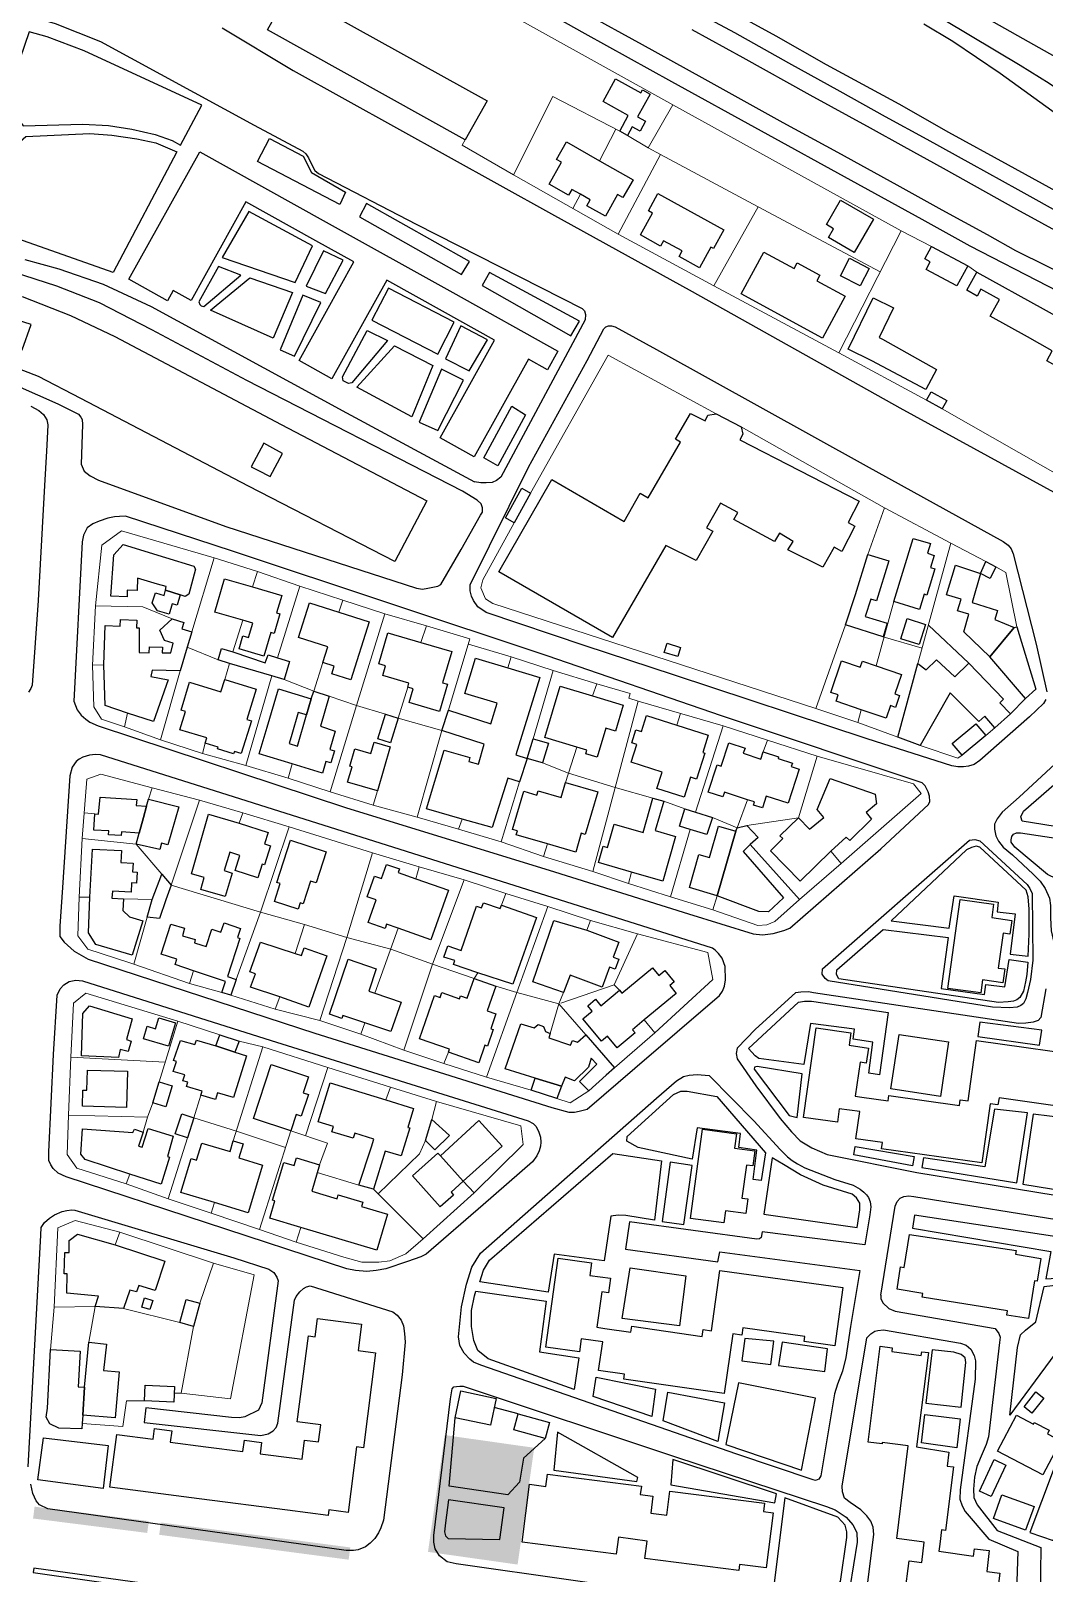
# Model space of a CAD drawing. Header units: metres. Extents: x -1319 to 2200, y -1209 to 1268.
# Drawn here: x 44.5 to 317.3, y -768.4 to -353.3 of the extents above; entities that cross this region are included whole.
import ezdxf

# ---------------------------------------------------------------- set-up
doc = ezdxf.new("R2010")
doc.units = ezdxf.units.M
for name, color, linetype, lineweight, true_color in [('CALE_FERATA', 7, 'Continuous', 25, 0xa7b2b0), ('CLADIRI_CONTUR', 7, 'Continuous', 25, 0x4b5962), ('PARCELE_CONTUR', 7, 'Continuous', 13, 0xb58c63), ('PAVAJ', 7, 'Continuous', 25, 0xd1d6d2), ('STRAZI', 7, 'Continuous', 25, 0xc4cccb), ('VERDE_PLIN', 7, 'Continuous', 25, 0x286847)]:
    doc.layers.add(name, color=color, linetype=linetype, lineweight=lineweight, true_color=true_color)

msp = doc.modelspace()

# ---------------------------------------------------------------- hatches: boundary and pattern name
at = {"layer": 'VERDE_PLIN'}
h = msp.add_hatch(color=256, dxfattribs=at)
h.dxf.hatch_style = 1
h.paths.add_polyline_path([(155.89, -731.28), (151.4, -762.72), (175.52, -766.13), (180, -734.7), (155.89, -731.28)])
h = msp.add_hatch(color=256, dxfattribs=at)
h.dxf.hatch_style = 1
h.paths.add_polyline_path([(45.49, -750.54), (45.08, -753.73), (75.82, -757.62), (76.23, -754.43), (45.49, -750.54)])
h = msp.add_hatch(color=256, dxfattribs=at)
h.dxf.hatch_style = 1
h.paths.add_polyline_path([(79.48, -754.8), (79.04, -758.12), (130.04, -764.82), (130.48, -761.52), (79.48, -754.8)])

# ---------------------------------------------------------------- linework, layer by layer
at = {"layer": 'CALE_FERATA'}
for points in [[(31.68, -213.83), (49.48, -223.5), (60.18, -229.14), (73.07, -235.59), (97.46, -247.46), (124.94, -260.28), (136.84, -265.88), (148.82, -271.81), (161.01, -278.08), (173.5, -284.78), (184.57, -290.9), (197.5, -298.19), (232.55, -317.67), (251.27, -327.97), (271.16, -339.17), (290.57, -350.46), (310.86, -362.54), (318.63, -367.38), (328.92, -374.48), (344.38, -385.25), (351.26, -389.65), (361.23, -395.8), (380.52, -406.53)], [(171.64, -341.7), (193.61, -354.01), (216.91, -366.98), (265.26, -393.49), (284.31, -404.04), (297.27, -411.22), (318.15, -421.92), (328.77, -427.41), (340.31, -432.91), (349.76, -437.37), (364.49, -444.22), (380.67, -451.73), (402.65, -461.99), (418.95, -469.17), (431.48, -474.77), (445.69, -480.82), (453.75, -484.33), (464.04, -488.62), (473.56, -492.98)], [(219.95, -340.86), (245, -354.67), (258.59, -362.36), (278.12, -372.98), (291.56, -380.56), (307.56, -389.43), (323.09, -397.96), (334.74, -404.74), (340.75, -408.22), (344.67, -410.64), (351.59, -415.25), (358.37, -420.12), (363.09, -423.75), (369.54, -428.22), (374.67, -431.62), (383.53, -436.83), (391.85, -441.51), (408.29, -450.41), (413.24, -453.16), (417.82, -455.73), (429.7, -462.78)], [(193.32, -348.37), (209.03, -357.01), (225.15, -365.91), (246.94, -377.96), (261.6, -386.02), (277.64, -394.78), (289.76, -401.52), (301.92, -408.18), (309.54, -412.43), (326.57, -420.93), (340.27, -427.89), (355.33, -435.1), (367.45, -440.78), (381.7, -446.83), (391.48, -451), (407.67, -457.92), (415.29, -461.07), (420.38, -463.34), (431.95, -468.58)], [(219.47, -346.06), (233.9, -353.79), (248.48, -361.96), (262.26, -369.58), (274.45, -376.35), (285.7, -382.47), (297.57, -389.03), (310.17, -396.06), (322.95, -403.16), (334.19, -409.46), (346.02, -415.98), (353.46, -420.27), (362.43, -425.29), (374.67, -431.62)], [(284.89, -351.44), (292.66, -356.13), (305.4, -364.7), (320.93, -375.91), (335.37, -387.78), (359.47, -406.68), (368.7, -414.37), (382.98, -426.09), (399.17, -439.21), (407.16, -445.8), (412.69, -450.05), (417.71, -453.93), (423.86, -458.36), (435.54, -467.19), (442.25, -472.14), (448, -476.31), (453.97, -480.89)], [(222.4, -352.95), (236.14, -360.53), (254.23, -370.6), (270.42, -379.47), (279.47, -384.45), (290.13, -390.31), (309.84, -401.37), (329.98, -412.32), (349.1, -422.83), (360.05, -428.88), (372.91, -435.98), (380.93, -440.34), (394.12, -447.67), (407.82, -455.14), (418.7, -461.11), (428.8, -466.71), (435.1, -470.45), (442.72, -474.74), (447.41, -477.37), (453.97, -480.89)]]:
    msp.add_lwpolyline(points, dxfattribs=at)
at = {"layer": 'CLADIRI_CONTUR'}
for points in [[(167.3, -372.14), (161.43, -382.68), (108.19, -353.09), (114.05, -342.54), (167.3, -372.14)], [(209.14, -369.21), (211.23, -370.36), (207.84, -376.5), (209.97, -377.68), (208.51, -380.31), (206.4, -379.15), (205.12, -381.47), (203.01, -380.3), (205.33, -376.1), (198.53, -372.34), (201.89, -366.28), (208.68, -370.04), (209.14, -369.21)], [(121.21, -409.81), (102.39, -399.34), (87.62, -425.88), (82.83, -423.21), (81.28, -426), (70.83, -420.19), (89.94, -385.86), (124, -404.81), (158.1, -423.79), (186.37, -439.52), (183.58, -444.53), (178.44, -441.67), (163.82, -467.95), (154.66, -462.85), (169.28, -436.56), (155.32, -428.79), (140.32, -420.44), (125.54, -447.01), (116.69, -442.09), (131.47, -415.52), (121.21, -409.81)], [(188.64, -383.23), (197.57, -388.29), (206.62, -393.41), (203.89, -398.22), (202.45, -397.41), (199.16, -403.22), (194.2, -400.41), (195.1, -398.82), (192.45, -397.32), (190.14, -396.01), (189.24, -397.6), (184, -394.63), (187.35, -388.7), (185.98, -387.92), (188.64, -383.23)], [(228.27, -411.95), (227.54, -411.54), (224.47, -417.09), (218.99, -414.06), (219.82, -412.57), (214.82, -409.81), (214.01, -411.26), (208.59, -408.27), (211.84, -402.38), (210.73, -401.77), (213.3, -397.12), (231.04, -406.93), (228.27, -411.95)], [(266.15, -412.95), (259.24, -408.95), (260.59, -406.61), (258.66, -405.49), (262.47, -398.9), (271.32, -404.02), (266.15, -412.95)], [(250.82, -415.79), (256.89, -419.09), (256.07, -420.59), (263.74, -424.76), (257.6, -436.05), (235.71, -424.16), (241.85, -412.87), (250, -417.3), (250.82, -415.79)], [(267.77, -422), (262.41, -419.23), (264.83, -414.56), (270.18, -417.33), (267.77, -422)], [(293.81, -422), (285.52, -417.53), (286.63, -415.47), (285.16, -414.68), (286.96, -411.34), (296.72, -416.6), (293.81, -422)], [(327.06, -433.75), (321.37, -443.99), (317.98, -442.11), (319.47, -439.42), (312.8, -435.72), (302.73, -430.12), (305.22, -425.65), (300.25, -422.89), (299.24, -424.7), (296.46, -423.16), (299.18, -418.26), (317, -428.16), (327.06, -433.75)], [(272.83, -435.91), (273.73, -436.35), (288.25, -444.47), (285.39, -449.84), (270.9, -442.14), (270.9, -442.14), (264.5, -439.01), (271.25, -425.2), (276.75, -427.89), (272.83, -435.91)], [(36.49, -429.83), (34.53, -437.04), (38.58, -438.19), (38.58, -438.19), (42.12, -439.22), (44.54, -432.41), (40.6, -431.11), (36.49, -429.83)], [(289.8, -455.08), (285.58, -452.75), (286.84, -450.48), (291.06, -452.8), (289.8, -455.08)], [(244.65, -490.74), (233.7, -484.85), (234.78, -482.99), (230.1, -480.47), (226.36, -487.07), (228.04, -487.98), (223.56, -495.93), (215.43, -491.84), (201.07, -516.63), (170.43, -498.9), (184.78, -474.1), (204.24, -485.39), (208.56, -477.78), (210.64, -479.04), (219.34, -464.02), (218.03, -463.23), (222.08, -456.34), (225.99, -458.26), (226.76, -456.78), (228.99, -456.44), (235.73, -459.95), (236.13, -461.9), (235.32, -463.45), (267.43, -479.93), (264.47, -485.62), (266.35, -486.67), (262.81, -493.51), (260.73, -492.33), (257.69, -497.72), (248.26, -493.03), (249.74, -490.74), (246, -488.55), (244.65, -490.74)], [(105.62, -471.62), (108.95, -473.3), (112.24, -467.09), (108.84, -465.2), (107.22, -464.29), (103.82, -470.71), (105.62, -471.62), (105.62, -471.62)], [(172.27, -484.43), (176.65, -476.44), (179.02, -477.74), (174.64, -485.72), (172.27, -484.43)], [(73.08, -503.93), (70.4, -503.91), (70.37, -505.7), (66.05, -505.53), (66.86, -494.34), (69.32, -491.62), (80.75, -495.05), (88.33, -497.37), (88.81, -498.18), (86.99, -504.98), (86, -505.59), (84.65, -505.14), (80.72, -503.87), (80.95, -502.9), (78.59, -502.23), (73.16, -500.68), (73.08, -503.93)], [(284.95, -504.99), (283.72, -509.04), (276.81, -506.95), (281.97, -489.94), (286.64, -491.35), (285.85, -493.95), (287.66, -494.5), (286.66, -497.8), (287.87, -498.16), (285.73, -505.23), (284.95, -504.99)], [(275.45, -495.95), (272.15, -506.77), (270.57, -506.34), (269.06, -510.97), (274.98, -512.76), (273.94, -516.44), (263.77, -513.24), (266.53, -505.06), (269.83, -494.24), (275.45, -495.95)], [(297.86, -507.17), (304.73, -509.38), (304.04, -511.77), (309.18, -513.91), (302.61, -521.86), (295.63, -515.05), (296.98, -510.34), (293.98, -509.43), (294.92, -506.31), (291, -505.16), (293.37, -497.1), (300.15, -499.42), (297.86, -507.17), (297.86, -507.17)], [(302.73, -500.73), (300.15, -499.42), (301.6, -496.19), (304.29, -497.6), (302.73, -500.73)], [(96.59, -500.79), (104.14, -502.99), (112.02, -505.3), (110.65, -509.99), (111.51, -510.24), (109.97, -515.54), (109.06, -515.27), (107.21, -521.6), (100.54, -519.65), (101.55, -516.2), (103.12, -516.65), (104.25, -512.79), (101.51, -511.99), (93.97, -509.78), (96.59, -500.79)], [(80.34, -505.3), (80.72, -503.87), (84.65, -505.14), (83.87, -507.92), (82.55, -507.57), (81.72, -510.3), (78.61, -509.41), (77.12, -507.25), (78.05, -504.59), (80.34, -505.3)], [(116.54, -516.64), (119.47, -507.31), (127.37, -509.79), (135.54, -512.36), (130.64, -527.98), (125.53, -526.38), (126.16, -524.35), (123.1, -523.38), (124.44, -519.12), (116.54, -516.64)], [(86.58, -519.25), (84.72, -525.58), (77.14, -525.41), (76.74, -527.09), (81.44, -528.03), (77.48, -539.19), (70.54, -536.95), (64.5, -534.89), (64.1, -524.01), (64.49, -513.36), (68.53, -513.55), (68.58, -511.81), (73.01, -511.95), (72.96, -513.97), (73.65, -513.97), (73.65, -520.69), (73.65, -520.69), (76.33, -520.7), (76.43, -519.1), (79.88, -519.2), (79.81, -520.7), (82.21, -520.75), (82.78, -518.15), (80.5, -517.46), (79.22, -514.67), (82.5, -511.57), (85.65, -512.56), (85.15, -514.32), (87.81, -515.05), (86.58, -519.25)], [(283.63, -518.49), (278.7, -516.96), (280.4, -511.53), (285.32, -513.07), (283.63, -518.49)], [(309.96, -513.75), (315.03, -530.51), (312.28, -533.05), (302.61, -521.86), (309.18, -513.91), (309.96, -513.75)], [(149.5, -517.94), (157.77, -520.39), (155.29, -528.79), (156.62, -529.18), (154.45, -536.53), (146.35, -534.14), (147.44, -530.46), (145.94, -530.01), (146.27, -528.89), (139.23, -526.81), (140, -524.23), (138.15, -523.69), (140.62, -515.32), (149.5, -517.94)], [(215.76, -518.14), (219.4, -519.26), (218.64, -521.74), (215, -520.63), (215.76, -518.14)], [(95.83, -519.56), (98.89, -520.5), (107.58, -523.4), (108.37, -521.29), (110.85, -522.12), (114.11, -523.09), (112.66, -527.95), (109.4, -526.97), (97.95, -523.57), (94.88, -522.63), (95.83, -519.56)], [(168.63, -567.77), (160.58, -565.52), (151, -562.76), (155.75, -546.96), (162.7, -548.93), (162.38, -549.96), (164.98, -550.68), (166.55, -545.3), (155.16, -541.66), (156.92, -536.17), (168.31, -539.81), (170.06, -534.27), (161.34, -531.68), (164.16, -522.15), (172.88, -524.74), (181.55, -527.41), (175.04, -548.18), (178.14, -549.15), (176.02, -555.43), (172.86, -554.5), (168.63, -567.77)], [(267.78, -524.64), (268.35, -522.96), (272.06, -524.22), (278.85, -526.56), (277.09, -531.75), (278.36, -532.18), (277.28, -535.42), (275.88, -534.95), (274.76, -538.29), (268.05, -536.04), (261.29, -533.75), (261.86, -532.07), (259.83, -531.38), (262.7, -522.92), (267.78, -524.64)], [(297.02, -523.54), (306.35, -533.19), (305.37, -534.17), (308.21, -537.18), (304.04, -540.96), (301.3, -537.82), (299.65, -539.24), (291.94, -531.48), (283.89, -545.66), (277.85, -543.45), (283.28, -523.63), (285.54, -525.31), (288.33, -522.59), (293.23, -527.16), (297.02, -523.54)], [(84.91, -536.14), (87.18, -528.67), (95.65, -531.25), (96.66, -527.95), (105.14, -530.53), (102.67, -538.65), (103.84, -539.01), (101.14, -547.86), (99.27, -547.29), (99.08, -547.89), (94.73, -546.57), (94.87, -546.12), (91.45, -545.08), (91.88, -543.65), (84.63, -541.44), (86.13, -536.51), (84.91, -536.14)], [(120.63, -531.1), (124.81, -532.41), (122.45, -540.5), (126.44, -541.81), (124.94, -546.79), (126.25, -547.15), (125.28, -550.37), (123.91, -550.01), (123, -553.15), (114.85, -550.58), (105.94, -547.95), (108.06, -540.77), (111.11, -530.46), (119.98, -533.08), (118.69, -537.46), (119.98, -533.08), (120.63, -531.1)], [(194.19, -546.95), (191.49, -546.14), (182.81, -543.5), (186.99, -529.72), (195.67, -532.35), (203.97, -534.87), (201.86, -541.83), (199.28, -541.05), (196.93, -548.81), (193.9, -547.89), (194.19, -546.95)], [(116.49, -536.81), (114.73, -542.74), (114.01, -545.18), (116.25, -545.84), (116.25, -545.84), (118.69, -537.46), (116.49, -536.81)], [(141.29, -544.95), (137.88, -543.87), (139.97, -537.28), (143.37, -538.36), (141.29, -544.95)], [(206.27, -544.98), (207.39, -541.45), (208.88, -541.92), (210.26, -537.6), (218.42, -540.19), (226.86, -542.87), (225.36, -547.58), (225.92, -547.76), (223.7, -554.75), (222.07, -554.23), (220.36, -559.62), (213, -557.28), (214.41, -552.82), (206.12, -550.19), (207.63, -545.42), (206.27, -544.98)], [(298.89, -539.83), (301.54, -543.01), (295.17, -548.3), (292.53, -545.12), (298.89, -539.83)], [(130.96, -551.39), (130.4, -551.23), (131.74, -546.56), (136.05, -547.8), (136.91, -544.81), (141.18, -546.04), (137.78, -557.87), (129.76, -555.56), (130.96, -551.39)], [(182.21, -550.37), (178.14, -549.15), (179.73, -543.85), (183.8, -545.07), (182.21, -550.37)], [(248.32, -561.21), (242.47, -559.28), (241.41, -562.5), (238.99, -561.7), (239.26, -560.88), (237.39, -560.27), (231.18, -558.2), (230.73, -559.54), (226.78, -558.22), (229.22, -550.91), (230.31, -551.27), (232.41, -544.96), (236.74, -546.41), (236.28, -547.77), (241.03, -549.35), (241.64, -547.4), (245.8, -548.77), (245.66, -549.2), (249.49, -550.46), (249.2, -551.34), (251.34, -552.05), (248.32, -561.21)], [(191.16, -574.42), (183.54, -572.18), (175.17, -569.72), (175.47, -568.68), (174.17, -568.3), (177.2, -558), (180.7, -559.02), (181.04, -557.87), (187.22, -559.68), (188.41, -555.62), (197.11, -558.17), (193.75, -569.62), (192.66, -569.3), (191.16, -574.42)], [(256.17, -562.92), (259.67, -554.55), (271.8, -558.76), (272.14, -561.37), (269.38, -563.73), (270.79, -565.48), (265, -571.21), (264.01, -570.34), (259.89, -574.14), (251.61, -582.24), (243.56, -574), (246.89, -570.74), (246.15, -569.98), (251.1, -565.15), (254.1, -568.21), (257.97, -565.05), (256.17, -562.92)], [(72.87, -561.83), (75.65, -562), (74.79, -565.03), (73.63, -569.27), (68.91, -568.94), (68.84, -569.94), (65.4, -569.77), (65.48, -568.67), (61.44, -568.46), (61.71, -564.05), (62.72, -564.13), (63.13, -559.57), (73.01, -560.26), (72.87, -561.83)], [(74.79, -565.03), (75.65, -562), (76.18, -560.17), (84.36, -562.21), (81.4, -572.43), (79.69, -571.99), (79.22, -573.7), (72.86, -572.27), (73.63, -569.27), (74.79, -565.03)], [(199.69, -573.14), (201.5, -566.87), (209.28, -569.11), (211.96, -559.84), (214.85, -560.67), (212.58, -568.55), (218.07, -570.14), (214.6, -582.18), (206.22, -579.76), (197.34, -577.2), (198.6, -572.82), (199.69, -573.14)], [(108.35, -569.12), (107.38, -572.17), (108.98, -572.69), (107.34, -577.79), (106.78, -577.61), (105.6, -581.3), (99.45, -579.33), (100.74, -575.28), (98.06, -574.43), (96.48, -579.29), (98.71, -580.03), (96.82, -586.28), (90.22, -584.43), (91.16, -581.19), (87.7, -580.19), (92.33, -564.16), (100.56, -566.62), (108.35, -569.12)], [(223.42, -563.61), (227.95, -565.03), (226.49, -569.68), (221.95, -568.26), (219.09, -567.35), (220.56, -562.7), (223.42, -563.61)], [(221.77, -583.93), (224.33, -575.05), (227.18, -575.87), (229.63, -567.38), (234.29, -568.73), (229.26, -586.1), (221.77, -583.93)], [(240.45, -590.39), (229.26, -586.1), (234.29, -568.73), (234.59, -567.81), (237.27, -567.23), (240.27, -570.41), (238.11, -572.35), (238.11, -572.35), (236.26, -574.17), (247.14, -586.7), (243.1, -590.43), (240.45, -590.39)], [(111.6, -582.86), (110.72, -582.58), (114.36, -571.19), (123.94, -574.26), (121.25, -582.68), (119.77, -582.21), (117.83, -588.26), (117, -588), (116.44, -589.74), (110.06, -587.7), (111.6, -582.86)], [(61.99, -599.2), (60, -596.06), (60.36, -586.46), (61.06, -573.54), (68.88, -573.96), (68.71, -577.19), (72, -577.37), (71.88, -579.7), (73.12, -579.77), (72.96, -582.69), (71.62, -582.62), (71.48, -585.12), (66.43, -584.85), (66.32, -586.78), (69.4, -586.94), (69.23, -590.11), (71.03, -591.79), (74.62, -592.89), (71.73, -602.07), (61.99, -599.2)], [(79.1, -592.25), (75.82, -591.89), (77.11, -587.14), (79.73, -580.27), (82.27, -583.25), (80.79, -587.23), (79.1, -592.25)], [(143.71, -578.91), (143.37, -579.86), (148.11, -581.54), (156.91, -584.65), (152.19, -597.98), (143.39, -594.87), (140.26, -593.76), (139.84, -594.96), (135.25, -593.34), (137.42, -587.22), (135.05, -586.38), (137, -580.86), (138.84, -581.52), (140.2, -577.67), (143.71, -578.91)], [(155.67, -602.69), (156.75, -599.62), (160.3, -600.85), (164.43, -588.91), (165.78, -589.39), (166.32, -588.05), (170.86, -589.55), (171.16, -588.65), (180.57, -591.95), (174.28, -609.93), (164.85, -606.84), (158.22, -604.59), (158.6, -603.58), (155.67, -602.69)], [(303.15, -591.99), (308.55, -592.74), (308.03, -596.45), (306.23, -596.2), (304.93, -605.57), (306.71, -605.81), (306.19, -609.55), (300.69, -608.79), (300.21, -612.28), (291.34, -611.04), (294.66, -587.11), (303.66, -588.36), (303.15, -591.99)], [(82.14, -593.8), (85.87, -594.88), (85.29, -596.92), (88.75, -597.92), (88.5, -598.83), (90.5, -599.39), (91.67, -599.78), (93.22, -595.09), (95.62, -595.88), (96.5, -593.39), (100.94, -594.95), (100.12, -597.39), (100.71, -597.62), (97.39, -607.81), (99.76, -608.65), (98.28, -612.84), (95.86, -612.13), (96.89, -609.17), (88.23, -606.31), (83.32, -604.64), (83.8, -603.18), (79.56, -601.83), (82.14, -593.8)], [(201.82, -605.86), (200.29, -605.3), (198.29, -610.72), (189.66, -607.54), (187.87, -612.2), (179.58, -609.25), (185.25, -592.75), (194.12, -595.42), (202.76, -598.59), (201.27, -602.63), (202.8, -603.19), (201.82, -605.86)], [(103.61, -610.73), (104.93, -607.16), (103.41, -606.57), (106.3, -598.63), (115.67, -601.64), (117.36, -602.17), (118.09, -600.15), (124.18, -602.28), (119.34, -616.11), (111.5, -613.37), (103.61, -610.73)], [(124.92, -618.02), (129.95, -603.23), (137.47, -605.79), (135.43, -611.78), (137.11, -612.35), (144.13, -614.73), (141.42, -622.7), (134.4, -620.31), (128.51, -618.31), (128.22, -619.15), (124.92, -618.02)], [(198.11, -625.23), (193.12, -619.27), (195.61, -617.18), (194.42, -615.75), (196.52, -614), (197.95, -615.71), (202.92, -611.54), (203.61, -612.34), (211.83, -605.48), (213.56, -607.55), (215.13, -606.24), (217.66, -609.27), (216.46, -610.28), (218.22, -612.39), (209.63, -619.55), (206.47, -622.2), (207.15, -623.02), (202.34, -627.04), (199.71, -623.9), (198.11, -625.23)], [(169.68, -610.46), (167.36, -617.1), (169.7, -617.92), (168.3, -621.92), (168.93, -622.14), (167.38, -626.58), (166.74, -626.35), (165.08, -631.11), (156.89, -628.24), (157.18, -627.42), (149.11, -624.59), (153.19, -612.95), (154.69, -613.48), (155.14, -612.19), (159.92, -613.86), (160.19, -613.1), (161.98, -613.72), (163.84, -608.41), (169.68, -610.46)], [(71.79, -619.24), (70.21, -624.8), (71.49, -625.25), (70.71, -628.07), (68.52, -627.48), (68.08, -629.62), (58.1, -629.23), (58.52, -617.84), (60.23, -615.73), (71.79, -619.24)], [(78.07, -621.94), (78.94, -619), (83.4, -620.32), (81.53, -626.62), (74.8, -624.63), (75.79, -621.26), (78.07, -621.94)], [(194.69, -638.59), (192.2, -636.12), (196.82, -631.46), (195.36, -629.81), (194.57, -632.22), (190.87, -635.93), (188.31, -634.94), (187.33, -637.36), (180.25, -635.2), (180.25, -635.2), (172.2, -632.73), (176.36, -620.6), (179.95, -621.64), (181.04, -620.8), (182.47, -621.27), (183.05, -622.64), (184.31, -623.16), (183.94, -624.33), (189.8, -626.35), (190.33, -625.08), (191.63, -625.54), (193.85, -623.59), (201.57, -632.43), (199.35, -634.37), (194.69, -638.59)], [(82.92, -630.49), (84.78, -625.08), (88.66, -626.16), (89.07, -625.02), (94.32, -626.56), (99.41, -628.19), (102.52, -629.17), (99.01, -640.44), (94.77, -639.18), (94.18, -640.92), (90.25, -639.8), (90.59, -638.69), (86.35, -637.48), (86.74, -636.33), (85.42, -635.94), (85.98, -634.33), (82.78, -633.41), (83.68, -630.77), (82.92, -630.49)], [(100.56, -625.24), (99.41, -628.19), (94.32, -626.56), (95.37, -623.57), (100.56, -625.24)], [(58.49, -638.46), (59.56, -638.49), (59.7, -633.08), (70.48, -633.36), (70.22, -643.07), (58.37, -642.76), (58.49, -638.46)], [(117.83, -639.17), (119.22, -639.62), (117.29, -645.48), (115.9, -645.02), (114.46, -649.42), (104.38, -646.11), (109.16, -631.56), (119.24, -634.87), (117.83, -639.17)], [(82.56, -637.29), (80.85, -642.96), (77.31, -641.89), (79.02, -636.22), (82.56, -637.29)], [(125.93, -648.27), (121.79, -646.99), (125.05, -636.44), (140.09, -641.09), (147.5, -643.38), (145.93, -648.46), (146.48, -648.63), (144.16, -656.15), (139.9, -654.83), (136.72, -665.1), (132.82, -664.06), (136.2, -653.69), (136.84, -651.64), (131.68, -650.05), (131.26, -651.41), (125.51, -649.63), (125.93, -648.27)], [(179.2, -638.48), (180.25, -635.2), (187.33, -637.36), (186.1, -640.73), (179.2, -638.48)], [(83.35, -650.19), (85.09, -644.84), (88.37, -645.91), (86.63, -651.26), (83.35, -650.19)], [(153.23, -654.55), (150.73, -651.97), (152.47, -646.38), (157.21, -650.62), (153.23, -654.55)], [(171.36, -653.48), (160.89, -662.97), (154.74, -656.12), (165.07, -646.63), (171.36, -653.48)], [(72.35, -648.95), (74.68, -649.79), (73.49, -653.52), (74.46, -653.76), (76.06, -648.79), (82.79, -650.79), (81.23, -656.33), (81.81, -656.46), (79.58, -663.77), (71.09, -661.07), (59.1, -657.15), (57.98, -655.66), (58.4, -648.89), (71.93, -649.85), (72.35, -648.95)], [(239.35, -654.74), (238.81, -658.82), (237.11, -658.59), (235.92, -667.53), (237.47, -667.73), (236.95, -671.62), (231.51, -670.9), (231.07, -674.18), (222.06, -672.98), (225.26, -648.95), (234.44, -650.17), (233.93, -654.02), (239.35, -654.74)], [(100.48, -656.65), (106.87, -658.59), (102.97, -671.43), (93.95, -668.7), (84.89, -665.95), (87.66, -656.83), (89.09, -657.26), (90.47, -652.69), (98.11, -655), (98.98, -652.11), (101.61, -652.91), (100.48, -656.65)], [(147.19, -661.51), (154.04, -655.41), (154.74, -656.12), (160.89, -662.97), (157.64, -665.94), (158.22, -666.69), (154.67, -669.82), (147.19, -661.51)], [(109.54, -668.06), (112.59, -657.88), (115.39, -658.71), (115.99, -656.7), (122.22, -658.57), (120.11, -665.61), (126.94, -667.67), (127.25, -666.64), (133.84, -668.63), (133.51, -669.74), (140.52, -671.85), (137.6, -681.54), (117.17, -675.38), (108.8, -672.86), (110.18, -668.25), (109.54, -668.06)], [(54.24, -687.89), (53.42, -687.89), (53.64, -682.15), (54.76, -682.18), (54.84, -678.92), (57.04, -677.24), (67.18, -680.08), (80.59, -684.49), (77.96, -692.41), (73.55, -691.03), (72.96, -692.77), (71.13, -692.24), (69.45, -697.21), (61.82, -696.67), (62.71, -693.89), (54.15, -693.08), (54.24, -687.89)], [(281.04, -677.33), (309.78, -681.56), (309.53, -682.62), (316.38, -683.72), (315.4, -689.86), (314.65, -689.74), (313.02, -699.94), (307.26, -699.02), (307.45, -697.81), (284.43, -694.13), (284.59, -693.15), (277.68, -692.04), (278.64, -686.04), (279.62, -686.2), (281.04, -677.33)], [(252.83, -704.77), (236.16, -702.46), (235.9, -704.36), (233.48, -704.07), (231.15, -720.12), (204.12, -716.19), (204.31, -714.87), (197.32, -713.86), (198.45, -706.18), (192.65, -705.38), (192.17, -708.88), (183.14, -707.62), (186.47, -683.65), (195.43, -684.9), (194.96, -688.3), (200.49, -689.07), (199.95, -692.97), (198.17, -692.73), (196.85, -702.26), (198.96, -702.56), (205.99, -703.58), (206.23, -701.97), (225.2, -704.73), (225.46, -702.9), (227.69, -703.22), (229.95, -686.97), (263.07, -691.57), (260.89, -707.28), (252.64, -706.13), (252.83, -704.77)], [(76.54, -697.52), (74.33, -696.84), (75.09, -694.37), (77.3, -695.05), (76.54, -697.52)], [(84.57, -701.01), (86.26, -694.76), (90, -695.77), (88.31, -702.02), (84.57, -701.01)], [(116.22, -727.73), (119.22, -704.57), (121.03, -704.81), (121.66, -699.91), (133.53, -701.44), (132.62, -708.49), (137.3, -709.1), (133.99, -734.71), (132.17, -734.47), (129.88, -752.1), (124.71, -751.42), (124.51, -752.94), (113.6, -751.52), (89.79, -748.41), (65.77, -745.29), (67.62, -731.09), (77.4, -732.36), (77.77, -729.54), (82.42, -730.15), (82.03, -733.16), (91.61, -734.41), (101.59, -735.71), (101.98, -732.69), (106.57, -733.29), (106.18, -736.3), (115.43, -737.51), (117.52, -737.78), (118.18, -732.65), (121.93, -733.14), (122.52, -728.54), (116.22, -727.73)], [(52.03, -729.38), (49.62, -728.21), (48.6, -726.42), (48.92, -724.01), (49.8, -708.27), (57.76, -708.71), (57.18, -718.26), (58.95, -718.37), (58.5, -725.89), (58.34, -728.12), (58.25, -729.58), (52.03, -729.38)], [(68.27, -714.3), (67.21, -726.68), (58.5, -725.89), (58.95, -718.37), (60.1, -706.3), (64.88, -706.81), (64.06, -713.91), (68.27, -714.3)], [(82.95, -722.44), (75.09, -722.08), (75.29, -717.84), (83.15, -718.2), (82.95, -722.44)], [(158.73, -726.62), (160.27, -719.39), (169.75, -721.41), (168.21, -728.64), (158.73, -726.62)], [(314, -725.36), (311.86, -723.66), (315.06, -719.62), (317.2, -721.31), (314, -725.36)], [(182.98, -732.16), (174.53, -729.83), (175.7, -725.57), (184.15, -727.9), (182.98, -732.16)], [(314.61, -727.88), (318.65, -730), (318.17, -730.91), (321.78, -732.8), (316.93, -742.01), (304.73, -735.59), (309.81, -725.93), (314.37, -728.33), (314.61, -727.88)], [(299.88, -746.34), (303.83, -737.89), (306.94, -739.35), (302.99, -747.8), (299.88, -746.34)], [(242.44, -767), (235.27, -766.09), (235.06, -767.71), (209.8, -764.48), (210.4, -759.79), (202.64, -758.8), (202.06, -763.32), (176.71, -760.09), (178.7, -744.52), (183.16, -745.09), (183.57, -741.82), (208.85, -745.04), (208.56, -747.31), (211.93, -747.74), (211.35, -752.33), (215.69, -752.88), (216.53, -746.35), (241.97, -749.59), (241.68, -751.87), (244.33, -752.21), (242.44, -767)], [(314.57, -750.53), (312.28, -756.84), (303.61, -753.69), (305.9, -747.39), (314.57, -750.53)]]:
    msp.add_lwpolyline(points, close=True, dxfattribs=at)
for points in [[(42.15, -424.84), (55.14, -429.93), (67.13, -435.59), (111.87, -459.27), (151.1, -479.82), (142.48, -496.13), (142.48, -496.13), (103.11, -475.91), (103.11, -475.91), (57.9, -452.3), (57.9, -452.3), (46.51, -446.37), (37.03, -442.7)], [(322.13, -642.89), (305.13, -640.48), (304.77, -642.36), (302.78, -642.11), (302.78, -642.11), (300.53, -658.04), (273.49, -654.2), (273.72, -652.55), (266.62, -651.54), (267.66, -644.22), (262.13, -643.44), (261.61, -647.09), (252.48, -645.8), (255.9, -621.66), (265.23, -622.98), (264.75, -626.38), (264.75, -626.38), (269.96, -627.12), (269.39, -631.14), (267.74, -630.91), (266.44, -640.08), (268.21, -640.33), (275.27, -641.33), (275.47, -639.92), (294.45, -642.61), (294.66, -641.05), (296.84, -641.31), (299.09, -625.1), (332.16, -629.73)], [(279.78, -774.11), (280.91, -765.16), (284.34, -765.59), (284.99, -760.08), (277.64, -759.15), (280.67, -734.17), (273.71, -733.29), (273.66, -733.67), (269.87, -733.19), (273.13, -707.35), (276.4, -707.77), (276.26, -708.83), (284.18, -709.83), (284.3, -708.84), (286.14, -709.08), (282.94, -734.45), (282.94, -734.45), (291.6, -735.84), (291.19, -739.61), (291.19, -739.61), (292.83, -739.83), (290.72, -756.93), (289.62, -756.82), (289.2, -760.61), (288.96, -762.56), (298.29, -763.83), (298.5, -761.87), (302.46, -762.36), (301.8, -767.99), (305.35, -768.41), (304.2, -777.45)]]:
    msp.add_lwpolyline(points, dxfattribs=at)
at = {"layer": 'PARCELE_CONTUR'}
for points in [[(122.62, -320.94), (132.57, -325.99), (131.99, -326.94), (144.8, -334.42), (145.56, -333.34), (217.27, -373.21)], [(203.01, -380.3), (185.02, -371.04), (174.43, -392.11), (202.61, -408.03)], [(214.02, -386.65), (210.69, -384.85), (217.27, -373.21), (278.79, -407.17)], [(197.57, -388.29), (201.98, -379.77)], [(205.12, -381.47), (210.69, -384.85)], [(161.43, -382.68), (160.63, -384.08), (174.43, -392.11)], [(240.32, -400.68), (214.02, -386.65), (202.61, -408.03), (228.37, -421.92)], [(192.45, -397.32), (190.36, -401.11)], [(262.01, -440), (228.37, -421.92), (240.32, -400.68), (273.17, -418.16)], [(278.79, -407.17), (262.01, -440), (285.58, -452.75)], [(278.79, -407.17), (286.96, -411.34)], [(296.72, -416.6), (299.18, -418.26)], [(179.02, -477.74), (199.87, -440.65), (228.99, -456.44)], [(289.8, -455.08), (324.02, -474.5), (327.55, -468.16)], [(235.73, -459.95), (274.26, -481.73)], [(283.28, -523.63), (292.12, -491.25), (274.26, -481.73), (269.83, -494.24)], [(93.84, -495.13), (68.93, -487.91), (63.56, -491.74), (61.9, -508.09), (74.64, -508.34)], [(255.82, -535.72), (168.88, -507.44), (166.9, -506.22), (165.59, -503.25), (166.13, -501.08), (174.64, -485.72)], [(292.12, -491.25), (301.6, -496.19)], [(105.52, -498.83), (93.84, -495.13), (87.81, -515.05)], [(304.29, -497.6), (306.96, -499.14), (309.96, -513.75)], [(104.14, -502.99), (105.52, -498.83), (116.88, -502.84)], [(110.85, -522.12), (116.88, -502.84), (128.43, -506.54)], [(61.9, -508.09), (61.08, -524.05), (64.1, -524.01)], [(74.64, -508.34), (82.5, -511.57)], [(127.37, -509.79), (128.43, -506.54), (139.75, -510.21)], [(139.97, -537.28), (132.15, -534.95), (139.75, -510.21), (150.96, -513.51)], [(276.81, -506.95), (272.06, -524.22)], [(101.51, -511.99), (98.89, -520.5)], [(149.5, -517.94), (150.96, -513.51), (162.68, -516.98), (156.92, -536.17)], [(263.77, -513.24), (255.82, -535.72), (267.09, -539.51), (268.05, -536.04)], [(297.02, -523.54), (286.1, -513.3)], [(173.8, -521.85), (162.26, -518.38)], [(273.94, -516.44), (284.43, -519.44)], [(86.58, -519.25), (94.88, -522.63)], [(185.12, -525.51), (173.8, -521.85), (172.88, -524.74)], [(61.08, -524.05), (61.44, -535.28), (63.52, -538.58), (69.67, -540.68)], [(84.72, -525.58), (79.37, -544.15), (90.65, -547.8)], [(97.95, -523.57), (96.66, -527.95)], [(109.4, -526.97), (102.33, -551.03), (113.76, -554.5)], [(123.1, -523.38), (120.63, -531.1)], [(179.73, -543.85), (185.12, -525.51), (196.81, -529.11)], [(112.66, -527.95), (120.63, -531.1)], [(145.94, -530.01), (143.37, -538.36)], [(195.67, -532.35), (196.81, -529.11), (205.79, -531.73), (205.47, -532.97), (207.95, -533.76)], [(124.81, -532.41), (132.15, -534.95)], [(132.15, -534.95), (125.05, -558.18), (136.68, -561.7), (137.78, -557.87)], [(183.54, -572.18), (182.45, -575.56), (195.73, -579.58), (207.95, -533.76)], [(223.42, -563.61), (230.82, -540.39), (207.95, -533.76)], [(308.21, -537.18), (312.28, -533.05)], [(70.54, -536.95), (69.67, -540.68), (79.37, -544.15)], [(143.37, -538.36), (155.16, -541.66)], [(218.42, -540.19), (219.39, -537.07)], [(267.09, -539.51), (277.85, -543.45)], [(155.16, -541.66), (148.45, -564.99), (136.68, -561.7)], [(230.82, -540.39), (242.82, -544.26), (241.64, -547.4)], [(301.54, -543.01), (304.04, -540.96)], [(91.45, -545.08), (90.65, -547.8), (102.33, -551.03)], [(188.41, -555.62), (191.49, -546.14)], [(251.1, -565.15), (256.21, -548.59), (242.82, -544.26)], [(283.89, -545.66), (294.04, -549.11), (295.17, -548.3)], [(114.85, -550.58), (113.76, -554.5), (125.05, -558.18)], [(182.21, -550.37), (189.23, -553.11)], [(262.66, -577.46), (284.13, -558.61), (282.1, -556.04), (256.21, -548.59)], [(77.18, -557.07), (63.36, -553.41), (59.59, -554.74), (58.26, -570.69), (72.86, -572.27)], [(176.02, -555.43), (171.14, -571.61), (182.45, -575.56)], [(189.23, -553.11), (201.76, -556.98)], [(76.18, -560.17), (77.18, -557.07), (89.9, -560.41)], [(211.96, -559.84), (201.76, -556.98)], [(237.39, -560.27), (234.59, -567.81)], [(61.71, -564.05), (58.84, -563.81)], [(82.27, -583.25), (89.9, -560.41), (101.58, -563.79)], [(100.56, -566.62), (101.58, -563.79), (113.99, -567.58), (106.34, -590.54)], [(214.85, -560.67), (220.56, -562.7)], [(113.99, -567.58), (136.49, -574.53), (129.52, -597.35)], [(148.45, -564.99), (159.62, -568.17), (160.58, -565.52)], [(159.62, -568.17), (171.14, -571.61)], [(221.95, -568.26), (216.7, -586.43), (228.07, -589.91), (229.26, -586.1)], [(227.95, -565.03), (234.59, -567.81)], [(237.27, -567.23), (251.1, -565.15)], [(58.26, -570.69), (57.48, -586.54), (60.36, -586.46)], [(72.86, -572.27), (79.73, -580.27)], [(238.11, -572.35), (251.38, -587.11), (244.8, -593.06), (242.61, -593.92), (240.18, -594.1), (228.07, -589.91)], [(136.49, -574.53), (149.03, -578.31), (148.11, -581.54)], [(259.89, -574.14), (262.66, -577.46), (251.38, -587.11)], [(149.03, -578.31), (161.16, -581.83)], [(195.73, -579.58), (205.36, -582.81)], [(206.22, -579.76), (205.36, -582.81), (216.7, -586.43)], [(82.27, -583.25), (106.34, -590.54)], [(152.59, -604.56), (161.16, -581.83), (172.35, -585.49), (171.16, -588.65)], [(57.48, -586.54), (57.11, -596.91), (59.82, -600.52)], [(69.4, -586.94), (77.11, -587.14)], [(172.35, -585.49), (183.67, -589.05), (175.28, -612.14), (169.68, -610.46)], [(183.67, -589.05), (195.17, -592.75), (194.12, -595.42)], [(75.82, -591.89), (72.18, -604.52), (87.19, -609.72)], [(99.76, -608.65), (106.34, -590.54), (118.11, -593.87), (115.67, -601.64)], [(187.18, -615.03), (201.48, -610.11), (207.79, -596.4), (195.17, -592.75)], [(118.11, -593.87), (129.52, -597.35)], [(141.36, -600.53), (129.52, -597.35), (122.31, -619.67), (133.33, -623.42)], [(143.39, -594.87), (137.11, -612.35)], [(207.79, -596.4), (226.76, -601.41), (228.07, -608.67), (212.49, -623.01)], [(59.82, -600.52), (71.14, -604.2), (72.18, -604.52)], [(152.59, -604.56), (141.36, -600.53)], [(134.4, -620.31), (133.33, -623.42), (144.86, -627.65), (152.59, -604.56), (163.84, -608.41)], [(88.23, -606.31), (87.19, -609.72), (95.86, -612.13)], [(163.84, -608.41), (164.85, -606.84)], [(201.48, -610.11), (202.92, -611.54)], [(80.63, -630.94), (55.24, -629.53), (55.96, -615), (59.3, -612.34), (84.02, -619.85)], [(98.28, -612.84), (110.21, -616.63), (111.5, -613.37)], [(175.28, -612.14), (167.11, -634.94), (155.66, -631.31)], [(175.28, -612.14), (186.64, -615.25), (187.87, -612.2)], [(110.21, -616.63), (122.31, -619.67)], [(184.31, -623.16), (186.64, -615.25)], [(186.64, -615.25), (193.85, -623.59)], [(79.02, -636.22), (84.02, -619.85), (95.37, -623.57)], [(201.57, -632.43), (212.49, -623.01), (209.63, -619.55)], [(100.56, -625.24), (106.92, -626.82)], [(55.24, -629.53), (54.63, -645.2), (75.88, -645.69), (77.31, -641.89)], [(98.98, -652.11), (106.92, -626.82), (124.42, -632.37)], [(144.86, -627.65), (155.66, -631.31), (156.89, -628.24)], [(118.41, -650.76), (124.42, -632.37), (141.28, -637.64)], [(167.11, -634.94), (179.2, -638.48)], [(140.09, -641.09), (141.28, -637.64), (153.69, -641.48)], [(186.1, -640.73), (189.69, -641.86), (194.69, -638.59)], [(90.25, -639.8), (88.37, -645.91)], [(163.79, -666.06), (177, -653.07), (176.42, -648.02), (153.69, -641.48), (152.47, -646.38)], [(70.1, -663.64), (56.84, -659.41), (54.27, -655.8), (54.63, -645.2)], [(74.68, -649.79), (75.88, -645.69)], [(88.37, -645.91), (99.81, -649.47)], [(86.63, -651.26), (81.47, -667.7), (70.1, -663.64), (71.09, -661.07)], [(99.81, -649.47), (113.03, -653.9)], [(114.46, -649.42), (106.01, -675.98), (115.89, -679.32)], [(114.46, -649.42), (124.33, -652.75)], [(124.33, -652.75), (122.22, -658.57)], [(150.73, -651.97), (149.09, -655.59), (138, -666.38)], [(132.82, -664.06), (121.6, -660.64)], [(150.08, -678.46), (163.79, -666.06), (160.89, -662.97)], [(81.47, -667.7), (93.01, -671.58)], [(117.17, -675.38), (115.89, -679.32), (128.7, -683.42), (133.57, -684.73), (138.17, -684.77), (141.1, -684.41), (145.39, -682.52), (150.08, -678.46), (136.72, -665.1)], [(93.95, -668.7), (93.01, -671.58), (106.01, -675.98)], [(67.18, -680.08), (68.42, -676.68), (56.38, -673.57), (51.78, -675.46), (50.74, -696.88), (61.82, -696.67)], [(68.42, -676.68), (93.63, -684.98), (90, -695.77)], [(93.63, -684.98), (104.62, -688.11), (98.26, -721.53), (84.93, -719.97)], [(50.74, -696.88), (49.8, -708.27)], [(60.1, -706.3), (61.82, -696.67)], [(69.45, -697.21), (84.57, -701.01)], [(88.31, -702.02), (84.93, -719.97), (83.07, -719.97)], [(58.34, -728.12), (69.24, -728.93), (70.27, -722.09), (75.09, -722.08)]]:
    msp.add_lwpolyline(points, dxfattribs=at)
at = {"layer": 'PAVAJ'}
for points in [[(44.03, -353.58), (37.66, -372.26), (42.44, -378.89), (58.52, -378.45), (65.37, -378.82), (71.63, -379.8), (77.93, -381.2), (82.57, -382.88), (84.76, -384.13), (90.55, -373.36), (58.83, -358.71), (48.87, -354.97), (44.03, -353.58)], [(83.74, -385.88), (66.65, -418.34), (36.36, -407.72), (37.16, -387.02), (43.14, -381.78), (60.39, -380.98), (66.28, -381.38), (72.97, -382.44), (78.1, -383.47), (83.74, -385.88)], [(129.21, -396.76), (127.64, -400.06), (105.48, -388.52), (108.7, -382.29), (117.75, -387.02), (120.02, -391.49), (129.21, -396.76)], [(96.03, -414.32), (115.62, -421.06), (120.27, -411.24), (103.17, -401.97), (96.03, -414.32)], [(134.82, -399.8), (132.97, -403.36), (160.46, -418.9), (162.54, -415.42), (134.82, -399.8)], [(123.31, -412.56), (118.63, -422.05), (123.83, -424.06), (128.55, -415.01), (123.31, -412.56)], [(91.08, -427.5), (101.01, -419.08), (94.98, -416.75), (89.71, -426.31), (89.95, -426.99), (90.35, -427.39), (91.08, -427.5)], [(166.02, -421.9), (189.87, -435.42), (192.14, -431.51), (167.93, -418.35), (166.02, -421.9)], [(103.39, -419.77), (114.96, -423.73), (109.76, -436.07), (92.82, -428.49), (103.39, -419.77)], [(136.32, -431.18), (154.07, -440.31), (158.46, -431.77), (140.8, -422.57), (136.32, -431.18)], [(117.67, -424.5), (111.59, -439.22), (115.42, -440.89), (122.58, -426.44), (117.67, -424.5)], [(135, -433.95), (140.49, -436.7), (130.86, -448.05), (129.98, -448.24), (128.57, -447.52), (128.41, -446.42), (135, -433.95)], [(160.25, -432.69), (156.12, -441.59), (162.47, -444.83), (167.43, -436.46), (160.25, -432.69)], [(132.22, -449.21), (142.4, -438.09), (152.73, -443.44), (147.09, -457.21), (132.22, -449.21)], [(160.93, -447.39), (155.07, -444.39), (148.99, -458.67), (154.05, -460.87), (160.93, -447.39)], [(166.41, -468.25), (173.95, -454.33), (177.69, -456.68), (170.22, -470.38), (166.41, -468.25)], [(353.27, -555.3), (351.8, -568.08), (351.07, -568.96), (338.84, -572.77), (340.23, -564.57), (335.21, -563.69), (335.69, -560.68), (324.37, -558.74), (322.98, -567.97), (311.33, -566.07), (311.04, -564.9), (311.73, -563.39), (335.58, -542.66)], [(308.14, -601.84), (313.01, -602.39), (313.2, -596.42), (313.2, -589.75), (312.98, -586.38), (312.39, -584.62), (299.94, -573.05), (298.98, -572.75), (297.67, -573.12), (296.35, -573.78), (276.13, -592.83), (291.66, -594.88), (293.05, -586.16), (304.92, -587.84), (304.63, -590.48), (309.46, -590.99), (308.14, -601.84)], [(310.89, -569.22), (322.17, -570.9), (320.63, -581.53), (318.14, -580.43), (309.42, -573.03), (308.43, -571.71), (308.4, -571.09), (308.58, -570.13), (308.98, -569.59), (309.83, -569.15), (310.89, -569.22)], [(307.85, -603.32), (312.87, -603.98), (312.57, -607.35), (312.24, -609.33), (311.69, -611.82), (310.71, -613.47), (309.94, -614.13), (309.02, -614.49), (307.63, -614.67), (304.99, -614.82), (261.99, -608.45), (261.33, -607.35), (261.48, -606.1), (273.93, -595.19), (291.44, -597.39), (289.53, -611.05), (301.22, -612.66), (301.55, -609.99), (306.71, -610.68), (307.85, -603.32)], [(252.56, -631.57), (240.47, -629.88), (239.44, -629.23), (237.69, -627.25), (251.17, -614.72), (252.78, -614.5), (254.61, -614.5), (275.27, -617.58), (272.92, -634.35), (270.07, -633.84), (271.17, -625.56), (265.89, -624.68), (266.26, -622.05), (254.39, -620.51), (252.56, -631.57)], [(316.61, -622.27), (299.94, -620.15), (299.42, -624.03), (316.01, -626.31), (316.61, -622.27)], [(275.96, -638.06), (278.27, -623.47), (291.55, -625.48), (289.33, -640.18), (275.96, -638.06)], [(252.12, -634.06), (240.03, -632.08), (239.3, -632.23), (239.19, -632.81), (248.6, -645.31), (250.8, -645.82), (252.12, -634.06)], [(222.56, -657.06), (207.98, -653.84), (204.9, -652.19), (204.98, -650.95), (217.5, -639.59), (219.48, -638.71), (221.17, -638.71), (229.15, -640.18), (242.23, -655.32), (241.13, -662.76), (238.93, -662.52), (239.88, -654.61), (235.09, -653.84), (235.54, -650.07), (223.88, -648.58), (222.56, -657.06)], [(284.38, -659.23), (309.91, -663.41), (312.77, -644.58), (303.94, -643.52), (301.34, -659.05), (284.8, -656.67), (284.38, -659.23)], [(314.3, -644.91), (311.52, -663.74), (335.18, -667.58), (335.77, -663.77), (320.79, -661.39), (323.13, -645.97), (314.3, -644.91)], [(214.28, -657.5), (212.38, -673.4), (204.68, -672.15), (202.63, -672.08), (200.66, -672.37), (198.82, -684.39), (185.34, -682.56), (183.73, -692.81), (165.35, -690.03), (166.37, -686.88), (167.98, -684.24), (201.17, -655.52), (214.28, -657.5)], [(281.85, -658.83), (266, -655.86), (266.42, -653.58), (282.28, -656.34), (281.85, -658.83)], [(216.59, -657.83), (214.42, -673.81), (220.29, -674.61), (222.55, -658.68), (216.59, -657.83)], [(241.83, -671.82), (266.95, -675.41), (267.69, -670.65), (267.61, -668.82), (266.73, -667.43), (265.56, -666.48), (257.8, -663.99), (251.64, -661.28), (247.1, -658.49), (244.06, -656.66), (241.83, -671.82)], [(317.76, -689.26), (321.93, -688.97), (324.79, -678.56), (282.37, -672.12), (281.86, -675.56), (319.04, -681.86), (317.76, -689.26)], [(340.61, -681.79), (308.01, -725.89), (310.14, -707.72), (310.87, -704.28), (312.26, -703.03), (315.05, -700.83), (317.24, -691.31), (323.32, -690.58), (326.25, -680.03), (340.61, -681.79)], [(205.78, -686.29), (220.8, -688.42), (219.12, -701.9), (203.66, -699.92), (205.78, -686.29)], [(192.01, -710.47), (190.77, -719.04), (167.62, -710.76), (164.83, -708.56), (163.73, -705.78), (163.07, -702.04), (163.15, -697.79), (163.95, -693.84), (164.32, -692.52), (183.22, -695.23), (181.46, -708.86), (192.01, -710.47)], [(313.45, -757.49), (319.68, -759.61), (322.98, -752.84), (327.96, -743.17), (336.97, -728.15), (354.99, -703.39), (345.32, -697.45), (330.01, -720.02), (322.83, -732.47), (313.45, -757.49)], [(235.86, -711.27), (243.69, -712.3), (244.5, -706), (236.73, -705.27), (235.86, -711.27)], [(245.78, -712.59), (258.24, -714.2), (258.97, -708.05), (246.73, -706.29), (245.78, -712.59)], [(287.14, -708.38), (285.38, -722.66), (294.97, -723.76), (296.15, -711.75), (296, -710.5), (294.97, -709.62), (293, -708.97), (287.14, -708.38)], [(212.67, -718.96), (211.64, -726.29), (195.86, -720.91), (196.7, -715.67), (212.67, -718.96)], [(231.61, -733.81), (251.97, -740.69), (255.71, -721.35), (235.01, -717.22), (231.61, -733.81)], [(215.93, -719.77), (231.24, -722.63), (229.41, -733.03), (214.68, -727.46), (215.93, -719.77)], [(175.7, -725.57), (169.23, -723.86)], [(285.16, -725.74), (294.68, -726.91), (293.8, -734.68), (284.28, -733.36), (285.16, -725.74)], [(182.98, -732.16), (177.14, -737.46), (176.04, -743.98), (172.85, -747.39), (157.07, -745.04), (158.73, -726.62)], [(185.23, -740.72), (207.58, -743.8), (207.87, -742.7), (186.26, -730.54), (185.23, -740.72)], [(63.98, -745.64), (46.35, -743.34), (47.88, -732.06), (65.29, -734.09), (63.98, -745.64)], [(216.77, -744.68), (244.76, -749.51), (245.2, -747.1), (217.28, -737.87), (216.77, -744.68)], [(170.73, -759.4), (171.9, -750.83), (156.96, -748.71), (156.15, -754.93), (155.86, -757.35), (156.08, -758.38), (156.81, -759.11), (170.73, -759.4)], [(247.5, -748.19), (244.61, -771.05), (258.31, -773.54), (259.77, -773.03), (261.68, -771.71), (262.48, -770.68), (264.17, -758.89), (264.17, -757.28), (263.66, -755.52), (261.71, -753.4), (247.5, -748.19)]]:
    msp.add_lwpolyline(points, dxfattribs=at)
at = {"layer": 'STRAZI'}
for points in [[(385.16, -465.4), (417.98, -421.37), (418.13, -419.65), (417.27, -418.29), (416.24, -416.68), (414.7, -414.85), (341.59, -372.36), (184.75, -284.01)], [(-41.07, -373.16), (-13.93, -356.56), (-9.83, -354.48), (-6.68, -353.12), (-1.7, -351.58), (6.87, -349.93), (10.57, -349.42), (17.06, -348.62), (22.66, -348.25), (30.68, -348.07), (35.66, -348.1), (38.7, -348.36), (42.31, -348.91), (45.86, -349.79), (50.99, -351.4), (63.19, -356.2), (104.62, -378.72)], [(96, -352.56), (115.08, -363.99), (184.68, -402.56), (222.53, -423.53), (278.43, -454.81), (351.98, -495.1), (353.51, -495.61), (355.35, -495.83), (357.29, -495.76), (358.86, -495.36), (360.88, -494.19), (364.06, -490.82), (385.16, -465.4)], [(104.62, -378.72), (117.73, -385.76), (118.53, -386.42), (119.23, -387.55), (120.37, -389.93), (120.95, -390.96), (121.9, -391.69), (148.17, -405.35), (192.87, -428.08), (193.51, -428.7), (193.84, -429.64), (193.73, -431.07), (171.02, -473.48), (169.81, -474.4), (168.68, -474.87), (167.1, -474.98), (165.64, -474.95), (163.95, -474.69)], [(42.82, -414.86), (51.98, -417.42), (63.92, -421.52), (76.89, -427.53), (129.49, -456.17), (163.95, -474.69)], [(160.66, -477.23), (102.65, -447.46), (77.01, -433.83), (62.94, -426.58), (51.47, -422.05), (39.78, -418.31), (33.78, -416.7), (28.87, -415.93), (23.15, -415.6), (14.14, -415.53), (3.16, -416.18), (-8.05, -418.46), (-15.16, -420.14), (-21.02, -422.19), (-33.39, -428.26), (-49.77, -437.83)], [(193.7, -518.86), (167.1, -509.89), (164.83, -508.38), (163.64, -506.66), (163.07, -505.49), (162.78, -504.08), (162.78, -502.45), (178.46, -470.73), (194.21, -442.02), (198.71, -433.56), (199.3, -432.97), (199.96, -432.75), (200.77, -432.75), (201.79, -432.97), (212.93, -439.09), (269.37, -470.37), (306.22, -490.77), (307.57, -491.8), (308.38, -492.78), (308.93, -494.1), (315.08, -518.42), (317.98, -531.21)], [(40.81, -448.84), (51.76, -453.71), (57.29, -456.53), (57.95, -457.3), (58.28, -457.96), (58.39, -459.24), (57.99, -469.97), (58.87, -471.81), (60.41, -473.12), (62.68, -474.3), (96.96, -486.75), (148.31, -503.38), (149.96, -503.6), (151.32, -503.38), (154.01, -502.81), (154.83, -502.32), (160.36, -492.9), (165.57, -483.67), (166.04, -482.9), (166.11, -481.73), (165.68, -480.63), (164.65, -479.68), (160.66, -477.23)], [(44.47, -454.35), (46.63, -455.52), (47.92, -456.62), (48.76, -458.02), (49.01, -459.33), (48.76, -464.83), (48.1, -477.35), (46.41, -506.69), (44.84, -529.44), (44.51, -530.32), (43.85, -531.35)], [(98.76, -493.39), (69.97, -483.94), (68.33, -484.01), (67.04, -484.1), (65.19, -484.52), (62.87, -485.29), (61.17, -485.99), (59.66, -487.09), (58.67, -489.07), (58.31, -490.82), (56.04, -533.72), (56.99, -536.06), (58.02, -537.53), (59.26, -538.59), (60.4, -539.39), (62.61, -540.38), (129.5, -562.43), (184.04, -579.25)], [(184.04, -579.25), (221.51, -590.97), (238.94, -596.39), (241.43, -596.61), (244.36, -596.24), (247.22, -595.47), (248.79, -594.81), (273.3, -573.5), (286.16, -561.59), (286.48, -560.75), (286.45, -559.32), (286.08, -558.18), (285.2, -556.54), (284.43, -555.73), (230.41, -537.71), (183.45, -521.52), (98.76, -493.39)], [(317.72, -533.26), (317.13, -534.39), (313.29, -537.95), (299.92, -549.74), (298.45, -550.8), (296.95, -551.24), (295.52, -551.39), (294.06, -551.43), (292.41, -551.17), (269.63, -543.92), (217.5, -526.67), (193.7, -518.86)], [(358.87, -517.85), (357.86, -517.15), (357.11, -517.26), (356.22, -517.54), (354.24, -519.11), (310.54, -559.55)], [(52.98, -583.92), (52.25, -594.32), (52.32, -597.1), (53.49, -598.57), (56.13, -601.06), (59.87, -603.18), (120.92, -623.11), (184.73, -643.11), (189.27, -644.35), (190.85, -644.39), (192.13, -644.13), (194.25, -643.55), (207.07, -632.56), (229.86, -612.93), (230.66, -611.83), (231.25, -610.47), (231.47, -608.71), (231.36, -605.2), (230.55, -602.96), (229.64, -601.64), (228.69, -600.76), (227.95, -600.22), (63.2, -548.2), (61.88, -548.13), (60.27, -548.28), (58.44, -548.86), (57.48, -549.34), (56.64, -550.03), (55.62, -551.54), (54.96, -553.88), (52.98, -583.92)], [(310.54, -559.55), (306, -563.58), (304.61, -565.41), (303.95, -566.87), (303.95, -568.19), (304.24, -569.95), (304.97, -571.42), (306.22, -573.03), (308.71, -575.15), (314.35, -580.35), (316.18, -582.19), (317.57, -584.16), (318.75, -586.8), (318.97, -588.71), (318.97, -592.07), (319.18, -595.59), (319.92, -598.67), (320.94, -601.09), (322.19, -603.5), (323.65, -605.26), (325.27, -606.21), (343.43, -609.29)], [(303.34, -616.14), (259.17, -609.03), (258.29, -608.37), (257.48, -607.2), (257.63, -605.81), (297.19, -571.16), (298.58, -571.01), (299.97, -571.38), (312.72, -583.1), (313.45, -584.2), (314.04, -585.52), (314.19, -603.47), (313.6, -608.67), (312.79, -612.18), (312.35, -613.83), (311.73, -615.15), (311.04, -615.7), (309.97, -616.1), (307.96, -616.32), (303.34, -616.14)], [(109.17, -625.05), (178.39, -646.73), (179.71, -647.43), (180.44, -648.17), (181.14, -649.47), (181.69, -651.12), (181.8, -652.44), (181.65, -653.54), (181.32, -654.82), (180.67, -656.1), (179.49, -657.71), (166.27, -669.29), (150.92, -682.55), (149.46, -683.35), (145.91, -684.6), (140.08, -686.54), (137.41, -686.98), (134.95, -687.24), (131.88, -687.02), (129.53, -686.54), (53.97, -661.78), (51.84, -660.75), (50.52, -659.54), (49.83, -658.56), (49.35, -657.35), (49.32, -655.04), (50.6, -628.81), (51.59, -612.92), (52.39, -611.16), (53.35, -610.13), (54.81, -609.18), (56.57, -608.81), (58.4, -609.03), (109.17, -625.05)], [(317.7, -611.19), (316.35, -618.85), (315.69, -619.73), (314.3, -620.17), (312.32, -620.39), (310.34, -620.46), (255.18, -612.26), (253.86, -611.96), (251.81, -612.04), (250.34, -612.26), (239.54, -622), (234.59, -627.13), (234.34, -628.59), (234.59, -629.99), (239.65, -637.24), (246.24, -646.03), (249.24, -649.69), (251.59, -652.11), (254.74, -654.01), (258.84, -655.77), (283.01, -660.61), (336.09, -669.29)], [(227.13, -634.47), (239.12, -646.74), (246.22, -654.43), (248.2, -656.38), (249.48, -657.36), (250.91, -658.24), (252.89, -659.34), (256.11, -660.62), (260.91, -662.46), (265.85, -664.03), (267.72, -665.06), (268.75, -665.86), (269.41, -666.6), (269.96, -667.36), (270.43, -668.54), (270.65, -669.86), (270.36, -671.98), (269.04, -680.04), (241.35, -676.59), (241.09, -678.06), (240.65, -678.46), (239.92, -678.57), (205.64, -673.88), (204.54, -681.21), (229.45, -684.65), (229.96, -681.94), (267.69, -687), (265.16, -702.05), (263.88, -710.44), (263, -714.1), (261.68, -717.62), (260.8, -720.18), (257.12, -742.27), (256.61, -743.13), (255.71, -743.51), (255.12, -743.37), (234.5, -736.41), (165.64, -712.45), (163.66, -711.68), (162.67, -710.84), (161.13, -709.19), (159.96, -707.14), (159.6, -704.87), (160.4, -696.74), (161.72, -690.66), (163.18, -686.12), (165.53, -682.31), (212.9, -640.64), (218.33, -635.91), (220.22, -634.79), (221.7, -634.44), (223.87, -634.19), (227.13, -634.47)], [(273.29, -693.59), (277.17, -669.71), (277.7, -668.41), (278.51, -667.55), (279.48, -667.11), (280.8, -666.93), (282.23, -667.07), (325.67, -674.03), (358.63, -679.16), (460.68, -694.98)], [(43.79, -739.82), (47.19, -677.44), (47.3, -675.42), (48.18, -674.03), (49.46, -672.93), (50.89, -672.02), (52.91, -671.14), (54.19, -670.84), (55.54, -670.7), (56.35, -670.73), (99.13, -683.57)], [(99.13, -683.57), (108.51, -686.61), (109.86, -687.49), (110.71, -688.81), (111.03, -689.8), (106.68, -722.58), (105.8, -724.56), (102.13, -726.34), (100.67, -726.63), (98.54, -726.57), (75.47, -723.92), (75.03, -727.91), (106.42, -731.41), (108.4, -730.93), (109.75, -730.16), (110.52, -729.28), (110.93, -728.11), (115.47, -695), (115.94, -693.94), (116.9, -692.69), (117.92, -691.85), (118.65, -691.41), (119.72, -691.08)], [(119.72, -691.08), (141.95, -698.1), (143.1, -699.01), (144.15, -700.35), (144.77, -701.92), (145.1, -703.97), (145.25, -706.28), (144.44, -715.07), (139.39, -754.21)], [(273.29, -693.59), (273.33, -694.56), (273.84, -695.73), (275.45, -697.2), (277.14, -697.93), (304.09, -702.62), (305.05, -703.94), (305.41, -704.89), (305.27, -706.36), (302.26, -731.78), (301.68, -733.83), (300.36, -736.98), (299.19, -739.76), (298.53, -742.62), (298.23, -745.84), (298.38, -748.11), (299.26, -750.02), (304.61, -756.98), (316.4, -761.52), (316.18, -774.78)], [(269.48, -773.75), (271.46, -758), (271.24, -756.1), (270.65, -754.49), (269.55, -753.02), (267.94, -751.41), (265.01, -749.43), (263.56, -748.24), (262.98, -746.52), (262.92, -745.04), (269.5, -705.07), (270.58, -704.01), (271.68, -703.35), (272.48, -703.13), (274.06, -702.91)], [(274.06, -702.91), (294.79, -706.5), (296.26, -707.09), (297.5, -708.19), (298.45, -709.87), (298.75, -711.26), (298.67, -716.25), (294.64, -746.06), (294.57, -748.55), (295.16, -750.31), (296.04, -751.85), (302.41, -759.32), (310.17, -762.58), (309.66, -778.62)], [(222.01, -774.91), (159.01, -765.97), (156.59, -765.38), (154.47, -763.77), (153.29, -761.87), (153, -760.11), (153, -758.35), (157.45, -721.5), (157.94, -718.79), (158.32, -718.3), (159.11, -718.19), (159.96, -718.09), (160.88, -718.09)], [(160.88, -718.09), (217.5, -736.92), (258.67, -750.47), (261.02, -751.43), (263.95, -753.33), (265.78, -755.46), (266.88, -757.51), (266.95, -760.14), (264.97, -772.3)], [(139.39, -754.21), (138.69, -756.26), (138.07, -757.58), (137.08, -759.08), (135.83, -760.4), (134.59, -761.32), (132.61, -762.16), (131.33, -762.34), (129.39, -762.38), (49.02, -751.1), (46.83, -750.07), (45.87, -748.94), (45.03, -747.03), (44.44, -744.5)], [(45.13, -768.28), (108.93, -777.3), (109.36, -777.32), (109.6, -777.18), (109.83, -776.81), (109.87, -776.46), (109.77, -776.15), (109.42, -775.97), (45.25, -767.09), (45.13, -768.28)]]:
    msp.add_lwpolyline(points, dxfattribs=at)

doc.saveas('drawing.dxf')
